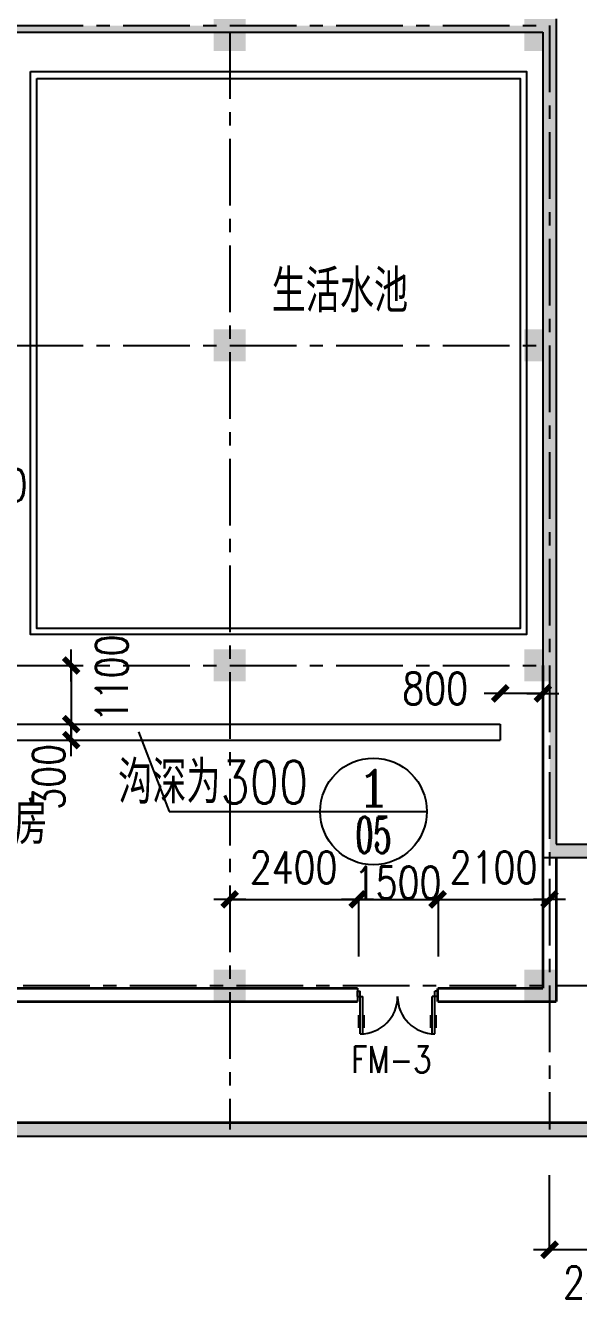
# Model space of a CAD drawing. Extents: x -542930 to 249594, y -301235 to 84515.
# Drawn here: x -87706 to -77334, y -144023 to -120059 of the extents above; entities that cross this region are included whole.
import ezdxf
from ezdxf.enums import TextEntityAlignment as Align

# ---------------------------------------------------------------- set-up
doc = ezdxf.new("R2010")
doc.units = 0
doc.header["$LTSCALE"] = 1000
doc.header["$MEASUREMENT"] = 0
doc.linetypes.add('CENTER', pattern=[2, 1.25, -0.25, 0.25, -0.25])
doc.layers.get('0').update_dxf_attribs({"linetype": 'CONTINUOUS'})
doc.layers.get('DEFPOINTS').update_dxf_attribs({"linetype": 'CONTINUOUS'})
for name, color, linetype in [('A-CH-TEXT', 2, 'CONTINUOUS'), ('A-COLUMN', 5, 'CONTINUOUS'), ('A-GRID', 1, 'CENTER'), ('AXIS', 3, 'CONTINUOUS'), ('PUB_DIM', 3, 'CONTINUOUS'), ('PUB_WINDW', 7, 'CONTINUOUS'), ('WALL', 255, 'CONTINUOUS'), ('WINDOW', 2, 'CONTINUOUS')]:
    doc.layers.add(name, color=color, linetype=linetype)
doc.styles.add('COMP', font='complex', dxfattribs={"bigfont": 'hztxt'})
doc.styles.add('DIM_FONT', font='SIMPLEX.shx', dxfattribs={"width": 0.8})
doc.styles.add('HZXY', font='romans.shx', dxfattribs={"width": 0.8, "bigfont": 'hztxt.shx'})
doc.dimstyles.new('AXIS200', dxfattribs={"dimscale": 2, "dimtxt": 300, "dimasz": 1, "dimexe": 250, "dimexo": 300, "dimgap": 150, "dimtad": 1, "dimdec": 0, "dimdsep": 46, "dimtxsty": 'DIM_FONT', "dimblk": '_DIMX', "dimblk1": '_DIMX', "dimblk2": '_DIMX', "dimsah": 1, "dimcen": 5, "dimse1": 1, "dimse2": 1, "dimclrt": 7, "dimadec": 0, "dimazin": 0, "dimtfac": 1, "dimtdec": 0, "dimtix": 1, "dimtmove": 2, "dimatfit": 3, "dimldrblk": '_DIMX', "dimfxl": 1, "dimarcsym": 0})

# ---------------------------------------------------------------- blocks, each defined once
blk = doc.blocks.new('_DIMX')
blk.add_line((-150, 0), (150, 0))
at = {"const_width": 50}
blk.add_lwpolyline([(-70, -70), (70, 70)], dxfattribs=at)
blk = doc.blocks.new('*D343')
at = {"layer": 'DEFPOINTS', "color": 0, "transparency": 16777216}
for p in [(-84171, -132059), (-86849, -133159), (-85957, -133159)]:
    blk.add_point(p, dxfattribs=at)
at = {"layer": 'PUB_DIM', "color": 0, "lineweight": -2, "transparency": 16777216}
blk.add_line((-86849, -132061), (-86849, -133157), dxfattribs=at)
at = {"layer": 'PUB_DIM', "color": 0, "lineweight": -2, "transparency": 16777216, "xscale": 2, "yscale": 2, "zscale": 2}
for p, rotation in [((-86849, -132059), 90), ((-86849, -133159), 270)]:
    blk.add_blockref('_DIMX', p, dxfattribs=dict(at, rotation=rotation))
at = {"layer": 'PUB_DIM', "color": 7, "transparency": 16777216, "insert": (-86088, -132302), "char_height": 600, "attachment_point": 5, "rotation": 90, "style": 'DIM_FONT'}
blk.add_mtext('1100', dxfattribs=at)
blk = doc.blocks.new('_FZH')
blk.add_solid([(-0.5, -0.5), (0.5, -0.5), (-0.5, 0.5), (0.5, 0.5)])
blk = doc.blocks.new('*D350')
at = {"layer": 'DEFPOINTS', "color": 0, "transparency": 16777216}
for p in [(-77876, -143015), (-77876, -144015), (-75376, -144015)]:
    blk.add_point(p, dxfattribs=at)
at = {"layer": 'PUB_DIM', "color": 0, "lineweight": -2, "transparency": 16777216}
blk.add_line((-75378, -143015), (-77874, -143015), dxfattribs=at)
at = {"layer": 'PUB_DIM', "color": 0, "lineweight": -2, "transparency": 16777216, "xscale": 2, "yscale": 2, "zscale": 2, "rotation": 180}
blk.add_blockref('_DIMX', (-77876, -143015), dxfattribs=at)
at = {"layer": 'PUB_DIM', "color": 0, "lineweight": -2, "transparency": 16777216, "xscale": 2, "yscale": 2, "zscale": 2}
blk.add_blockref('_DIMX', (-75376, -143015), dxfattribs=at)
at = {"layer": 'PUB_DIM', "color": 7, "transparency": 16777216, "insert": (-76800, -143629), "char_height": 600, "attachment_point": 5, "style": 'DIM_FONT'}
blk.add_mtext('2500', dxfattribs=at)
blk = doc.blocks.new('*D355')
at = {"layer": 'DEFPOINTS', "color": 0, "transparency": 16777216}
for p in [(-85957, -133159), (-86879, -133459), (-86849, -133459)]:
    blk.add_point(p, dxfattribs=at)
at = {"layer": 'PUB_DIM', "color": 0, "lineweight": -2, "transparency": 16777216}
for p, q in [((-86849, -133157), (-86849, -133155)), ((-86849, -133159), (-86849, -133459)), ((-86849, -133461), (-86849, -133463))]:
    blk.add_line(p, q, dxfattribs=at)
at = {"layer": 'PUB_DIM', "color": 0, "lineweight": -2, "transparency": 16777216, "xscale": 2, "yscale": 2, "zscale": 2}
for p, rotation in [((-86849, -133159), 270), ((-86849, -133459), 90)]:
    blk.add_blockref('_DIMX', p, dxfattribs=dict(at, rotation=rotation))
at = {"layer": 'PUB_DIM', "color": 7, "transparency": 16777216, "insert": (-87272, -134149), "char_height": 600, "attachment_point": 5, "rotation": 90, "style": 'DIM_FONT'}
blk.add_mtext('300', dxfattribs=at)
blk = doc.blocks.new('*D358')
at = {"layer": 'DEFPOINTS', "color": 0, "transparency": 16777216}
for p in [(-78801, -132582), (-78801, -133582), (-78001, -133582)]:
    blk.add_point(p, dxfattribs=at)
at = {"layer": 'PUB_DIM', "color": 0, "lineweight": -2, "transparency": 16777216}
blk.add_line((-78003, -132582), (-78799, -132582), dxfattribs=at)
at = {"layer": 'PUB_DIM', "color": 0, "lineweight": -2, "transparency": 16777216, "xscale": 2, "yscale": 2, "zscale": 2, "rotation": 180}
blk.add_blockref('_DIMX', (-78801, -132582), dxfattribs=at)
at = {"layer": 'PUB_DIM', "color": 0, "lineweight": -2, "transparency": 16777216, "xscale": 2, "yscale": 2, "zscale": 2}
blk.add_blockref('_DIMX', (-78001, -132582), dxfattribs=at)
at = {"layer": 'PUB_DIM', "color": 7, "transparency": 16777216, "insert": (-80021, -132491), "char_height": 600, "attachment_point": 5, "style": 'DIM_FONT'}
blk.add_mtext('800', dxfattribs=at)
blk = doc.blocks.new('*D359')
at = {"layer": 'DEFPOINTS', "color": 0, "transparency": 16777216}
for p in [(-81476, -136445), (-83876, -138112), (-81476, -138112)]:
    blk.add_point(p, dxfattribs=at)
at = {"layer": 'PUB_DIM', "color": 0, "lineweight": -2, "transparency": 16777216}
blk.add_line((-83874, -136445), (-81478, -136445), dxfattribs=at)
at = {"layer": 'PUB_DIM', "color": 0, "lineweight": -2, "transparency": 16777216, "xscale": 2, "yscale": 2, "zscale": 2, "rotation": 180}
blk.add_blockref('_DIMX', (-83876, -136445), dxfattribs=at)
at = {"layer": 'PUB_DIM', "color": 0, "lineweight": -2, "transparency": 16777216, "xscale": 2, "yscale": 2, "zscale": 2}
blk.add_blockref('_DIMX', (-81476, -136445), dxfattribs=at)
at = {"layer": 'PUB_DIM', "color": 7, "transparency": 16777216, "insert": (-82676, -135845), "char_height": 600, "attachment_point": 5, "style": 'DIM_FONT'}
blk.add_mtext('2400', dxfattribs=at)
blk = doc.blocks.new('*D360')
at = {"layer": 'DEFPOINTS', "color": 0, "transparency": 16777216}
for p in [(-77876, -136445), (-79976, -138112), (-77876, -138112)]:
    blk.add_point(p, dxfattribs=at)
at = {"layer": 'PUB_DIM', "color": 0, "lineweight": -2, "transparency": 16777216}
for p, q in [((-79978, -136445), (-79980, -136445)), ((-79976, -136445), (-77876, -136445)), ((-77874, -136445), (-77872, -136445))]:
    blk.add_line(p, q, dxfattribs=at)
at = {"layer": 'PUB_DIM', "color": 0, "lineweight": -2, "transparency": 16777216, "xscale": 2, "yscale": 2, "zscale": 2}
blk.add_blockref('_DIMX', (-79976, -136445), dxfattribs=at)
at = {"layer": 'PUB_DIM', "color": 0, "lineweight": -2, "transparency": 16777216, "xscale": 2, "yscale": 2, "zscale": 2, "rotation": 180}
blk.add_blockref('_DIMX', (-77876, -136445), dxfattribs=at)
at = {"layer": 'PUB_DIM', "color": 7, "transparency": 16777216, "insert": (-78926, -135845), "char_height": 600, "attachment_point": 5, "style": 'DIM_FONT'}
blk.add_mtext('2100', dxfattribs=at)
blk = doc.blocks.new('*D361')
at = {"layer": 'DEFPOINTS', "color": 0, "transparency": 16777216}
for p in [(-79976, -136445), (-81476, -138112), (-79976, -138112)]:
    blk.add_point(p, dxfattribs=at)
at = {"layer": 'PUB_DIM', "color": 0, "lineweight": -2, "transparency": 16777216}
blk.add_line((-81474, -136445), (-79978, -136445), dxfattribs=at)
at = {"layer": 'PUB_DIM', "color": 0, "lineweight": -2, "transparency": 16777216, "xscale": 2, "yscale": 2, "zscale": 2, "rotation": 180}
blk.add_blockref('_DIMX', (-81476, -136445), dxfattribs=at)
at = {"layer": 'PUB_DIM', "color": 0, "lineweight": -2, "transparency": 16777216, "xscale": 2, "yscale": 2, "zscale": 2}
blk.add_blockref('_DIMX', (-79976, -136445), dxfattribs=at)
at = {"layer": 'PUB_DIM', "color": 7, "transparency": 16777216, "insert": (-80726, -136130), "char_height": 600, "attachment_point": 5, "style": 'DIM_FONT'}
blk.add_mtext('1500', dxfattribs=at)
blk = doc.blocks.new('M_A20TUI')
for p, q in [((-0.483, 0.396), (-0.483, 0.235)), ((-0.467, 0.471), (-0.467, -0.062)), ((-0.433, 0.47), (-0.433, 0.004)), ((-0.417, 0.396), (-0.417, 0.235)), ((0.417, 0.396), (0.417, 0.235)), ((0.433, 0.47), (0.433, 0.004)), ((0.467, 0.471), (0.467, -0.062)), ((0.483, 0.396), (0.483, 0.235)), ((-0.5, 0.004), (-0.433, 0.004)), ((-0.5, 0.004), (-0.5, -0.062)), ((0.5, 0.004), (0.433, 0.004)), ((0.5, 0.004), (0.5, -0.062)), ((-0.5, -0.062), (-0.467, -0.062)), ((0.5, -0.062), (0.467, -0.062))]:
    blk.add_line(p, q)
for centre, start, end in [((-0.467, 0.004), 0, 90), ((0.467, 0.004), 90, 180)]:
    blk.add_arc(centre, 0.467, start, end)
blk = doc.blocks.new('*D373')
at = {"layer": 'DEFPOINTS', "color": 0, "transparency": 16777216}
for p in [(-88899, -127632), (-88599, -127696), (-88599, -128140)]:
    blk.add_point(p, dxfattribs=at)
at = {"layer": 'PUB_DIM', "color": 0, "lineweight": -2, "transparency": 16777216}
for p, q in [((-88901, -128140), (-88903, -128140)), ((-88899, -128140), (-88599, -128140)), ((-88597, -128140), (-88595, -128140))]:
    blk.add_line(p, q, dxfattribs=at)
at = {"layer": 'PUB_DIM', "color": 0, "lineweight": -2, "transparency": 16777216, "xscale": 2, "yscale": 2, "zscale": 2}
blk.add_blockref('_DIMX', (-88899, -128140), dxfattribs=at)
at = {"layer": 'PUB_DIM', "color": 0, "lineweight": -2, "transparency": 16777216, "xscale": 2, "yscale": 2, "zscale": 2, "rotation": 180}
blk.add_blockref('_DIMX', (-88599, -128140), dxfattribs=at)
at = {"layer": 'PUB_DIM', "color": 7, "transparency": 16777216, "insert": (-88285, -128676), "char_height": 600, "attachment_point": 5, "style": 'DIM_FONT'}
blk.add_mtext('300', dxfattribs=at)

msp = doc.modelspace()

# ---------------------------------------------------------------- hatches: boundary and pattern name
h = msp.add_hatch(color=256)
h.paths.add_polyline_path([(-78000.849, -120184.175), (-78000.849, -126058.951), (-77875.849, -126058.951), (-77875.849, -120059.175), (-89893.674, -120059.175), (-89893.674, -122471.097), (-89768.674, -122471.097), (-89768.674, -120184.175)])
h.paths.add_polyline_path([(-78000.849, -132058.951), (-77875.849, -132058.951), (-77875.849, -126058.951), (-78000.849, -126058.951)])
at = {"layer": 'PUB_DIM'}
h = msp.add_hatch(color=256, dxfattribs=at)
h.paths.add_polyline_path([(-77750.849, -120058.951), (-77875.849, -120058.951), (-77875.849, -135658.951), (-76986.552, -135658.951, -0.065223648), (-77057.195, -135408.951), (-77750.849, -135408.951)])
h.paths.add_polyline_path([(-76847.709, -136104.328), (-75287.709, -136104.328), (-75287.709, -134424.328), (-76847.709, -134424.328)], flags=9)
h = msp.add_hatch(color=256, dxfattribs=at)
h.paths.add_polyline_path([(-83875.849, -140633.951), (-89825.849, -140633.951), (-89825.849, -140758.951), (-83875.849, -140758.951)])
h.paths.add_polyline_path([(-77875.849, -140633.951), (-83875.849, -140633.951), (-83875.849, -140758.951), (-77875.849, -140758.951)])
h.paths.add_polyline_path([(-77067.709, -140664.328, -0.00759552), (-77067.247, -140633.951), (-77875.849, -140633.951), (-77875.849, -140758.951), (-77063.222, -140758.951, -0.023695671)])
h.paths.add_polyline_path([(-76847.709, -141504.328), (-75287.709, -141504.328), (-75287.709, -139824.328), (-76847.709, -139824.328)], flags=9)
msp.add_hatch(color=256, dxfattribs=at).paths.add_polyline_path([(-89575.849, -140883.951), (-77043.293, -140883.951, -0.031676401), (-77063.222, -140758.951), (-89825.849, -140758.951), (-89825.849, -143333.951), (-89875.849, -143333.951), (-89875.849, -143433.731), (-99454.108, -143433.731), (-99411.952, -143583.951), (-89575.849, -143583.951)])

# ---------------------------------------------------------------- linework, layer by layer
for p, q in [((-85585.481, -133300.801), (-85012.768, -134795.303)), ((-82179.038, -134796.924), (-80179.038, -134796.924)), ((-77875.847, -143015.263), (-77875.847, -141614.862))]:
    msp.add_line(p, q)
at = {"color": 6}
for points in [[(-87614.567, -120917.568), (-78311.389, -120917.568), (-78311.389, -131480.32), (-87614.567, -131480.32)], [(-87492.023, -121049.611), (-78426.401, -121049.611), (-78426.401, -131368.118), (-87492.023, -131368.118)]]:
    msp.add_lwpolyline(points, close=True, dxfattribs=at)
msp.add_circle((-81179.038, -134796.924), 1000)
at = {"layer": 'A-GRID'}
for p, q in [((-101875.849, -120059.175), (-77875.849, -120059.175)), ((-83875.849, -120184.175), (-83875.849, -140758.951)), ((-77875.849, -120059.175), (-77875.849, -140758.951)), ((-101875.849, -126058.951), (-77875.849, -126058.951)), ((-101875.849, -132058.951), (-77875.849, -132058.951)), ((-101750.849, -138058.951), (-60199.368, -138058.951))]:
    msp.add_line(p, q, dxfattribs=at)
at = {"layer": 'AXIS'}
msp.add_line((-78800.849, -133158.951), (-78800.849, -133458.951), dxfattribs=at)
for points in [[(-88598.634, -133158.951), (-78800.849, -133158.951)], [(-96280.848, -133458.951), (-78800.849, -133458.951)]]:
    msp.add_lwpolyline(points, dxfattribs=at)
at = {"layer": 'PUB_DIM'}
for p, q in [((-78000.849, -132820.868), (-78000.849, -134079.568)), ((-85012.768, -134795.303), (-81679.038, -134796.924))]:
    msp.add_line(p, q, dxfattribs=at)
at = {"layer": 'PUB_WINDW'}
for p, q in [((-81460.944, -136426.248), (-81460.944, -137519.362)), ((-79966.944, -136426.248), (-79966.944, -137519.362))]:
    msp.add_line(p, q, dxfattribs=at)
at = {"layer": 'WALL', "color": 54}
for p, q in [((-77750.849, -119934.175), (-77750.849, -135408.951)), ((-89768.674, -120184.175), (-78000.849, -120184.175)), ((-78000.849, -120184.175), (-78000.849, -132058.951)), ((-77750.849, -135408.951), (-71185.281, -135408.951)), ((-78000.849, -135658.951), (-71185.281, -135658.951)), ((-81476.08, -138112.086), (-81476.08, -138362.086)), ((-89575.849, -140883.951), (-75125.849, -140883.951))]:
    msp.add_line(p, q, dxfattribs=at)
at = {"layer": 'WALL', "color": 54, "const_width": 50}
for points in [[(-78000.849, -132058.951), (-78000.849, -138112.086)], [(-77750.849, -135658.951), (-77750.849, -138362.086)], [(-92176.24, -138112.086), (-81476.08, -138112.086)], [(-79976.08, -138112.086), (-78000.849, -138112.086)], [(-79976.08, -138112.086), (-79976.08, -138362.086)], [(-92176.24, -138362.086), (-81476.08, -138362.086)], [(-79976.08, -138362.086), (-77750.849, -138362.086)], [(-90175.299, -140633.951), (-75375.849, -140633.951)]]:
    msp.add_lwpolyline(points, dxfattribs=at)

# ---------------------------------------------------------------- block references
at = {"layer": 'A-COLUMN', "xscale": -600, "yscale": 600, "zscale": 599.9999999999989, "rotation": 180}
for p in [(-83875.849, -120233.951), (-78050.849, -120233.951), (-83875.849, -126056.553), (-78050.849, -126056.553), (-83875.849, -132058.951), (-78050.849, -132058.951), (-83875.849, -138062.086), (-78050.849, -138062.086)]:
    msp.add_blockref('_FZH', p, dxfattribs=at)
at = {"layer": 'WINDOW', "xscale": 1500, "yscale": 1500, "zscale": 1499.999999999997, "rotation": 180}
msp.add_blockref('M_A20TUI', (-80726.08, -138262.086), dxfattribs=at)

# ---------------------------------------------------------------- texts
at = {"style": 'COMP'}
for tag, text, width, p, p2 in [('1', '1', 2.333333, (-81519.038, -134696.924), (-80839.038, -134696.924)), ('05', '-', 0.617647, (-81519.038, -135576.924), (-80839.038, -135576.924))]:
    msp.add_attdef(tag, text=text, height=680, dxfattribs=dict(at, width=width)).set_placement(p, p2, align=Align.FIT)
at = {"layer": 'A-CH-TEXT', "color": 7, "style": 'HZXY', "width": 0.8}
for s, height, p in [('生活水池', 800, (-83089.084, -125437.998)), ('沟深为300', 800, (-85968.571, -134649.959)), ('水泵房', 800, (-89211.165, -135412.514)), ('FM-3', 500, (-81600.2, -139697.896))]:
    msp.add_text(s, height=height, dxfattribs=at).set_placement(p)

# ---------------------------------------------------------------- dimensions: what is measured, and where the dimension line sits
at = {"layer": 'PUB_DIM'}
dim = msp.add_linear_dim(base=(-88598.634, -128139.681), p1=(-88898.634, -127631.595), p2=(-88598.634, -127696.457), dimstyle='AXIS200', dxfattribs=at)
dim.commit()
dim.dimension.update_dxf_attribs({"geometry": '*D373', "text_midpoint": (-88284.514, -128676.007), "dimtype": 160})
for base, p1, p2, angle, picture, middle, dimtype in [((-86849.336, -133158.951), (-84171.278, -132058.951), (-85956.65, -133158.951), 90, '*D343', (-86088.288, -132301.591), 160), ((-78800.847, -132581.662), (-78000.847, -133581.662), (-78800.847, -133581.662), 180, '*D358', (-80020.798, -132490.643), 161), ((-86849.336, -133458.951), (-85956.65, -133158.951), (-86878.557, -133458.951), 90, '*D355', (-87272.312, -134148.97), 160), ((-79976.129, -136444.83), (-81476.129, -138112.086), (-79976.129, -138112.086), 0, '*D361', (-80726.129, -136129.644), 161), ((-77875.847, -143015.263), (-75375.847, -144015.263), (-77875.847, -144015.263), 180, '*D350', (-76800.074, -143629.142), 161)]:
    dim = msp.add_linear_dim(base=base, p1=p1, p2=p2, angle=angle, dimstyle='AXIS200', dxfattribs=at)
    dim.commit()
    dim.dimension.update_dxf_attribs({"geometry": picture, "text_midpoint": middle, "dimtype": dimtype})
for p1, p2, picture, middle in [((-83875.849, -138112.086), (-81476.129, -138112.086), '*D359', (-82675.989, -135844.83)), ((-79976.129, -138112.086), (-77875.849, -138112.086), '*D360', (-78925.989, -135844.83))]:
    dim = msp.add_aligned_dim(p1=p1, p2=p2, distance=1667.256, dimstyle='AXIS200', dxfattribs=at)
    dim.commit()
    dim.dimension.update_dxf_attribs({"geometry": picture, "text_midpoint": middle})

doc.saveas('drawing.dxf')
